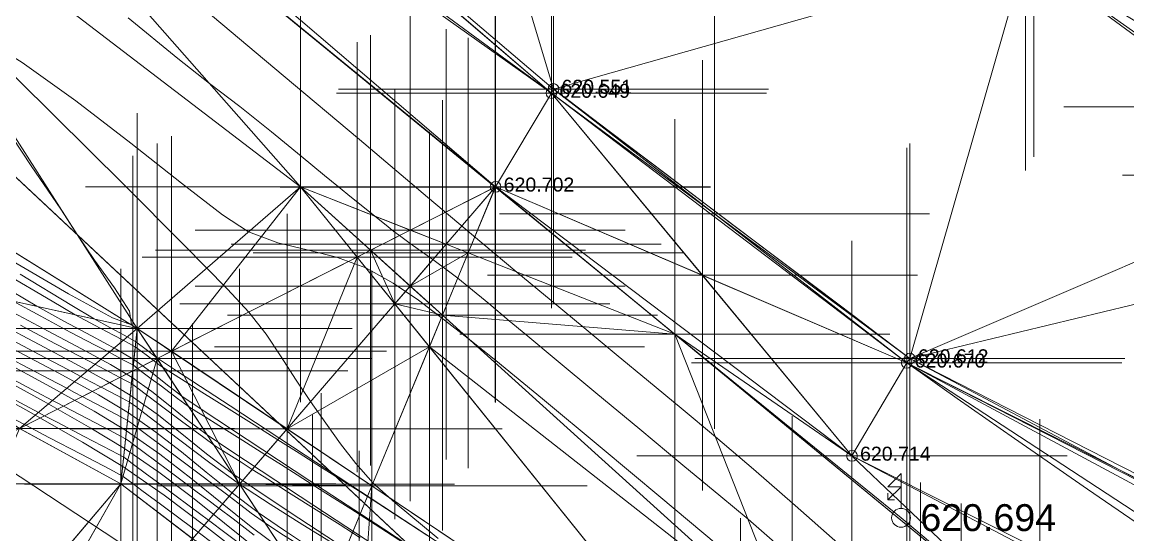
# Model space of a CAD drawing. Header units: metres. Extents: x 7511918 to 7512107, y 4692231 to 4692386.
# Drawn here: x 7511995.54 to 7512010.97, y 4692341.29 to 4692348.44 of the extents above; entities that cross this region are included whole.
import ezdxf

# ---------------------------------------------------------------- set-up
doc = ezdxf.new("R2010")
doc.units = ezdxf.units.M
for name, color, linetype, lineweight in [('Asfallt', 97, 'Continuous', 0), ('asfalt pikat', 97, 'Continuous', 0), ('E0', 5, 'Continuous', 0), ('E4', 36, 'Continuous', 0), ('germimi  modeli pikat', 1, 'Continuous', 0), ('germimi modeli izo hipse', 11, 'Continuous', 0), ('germimi modeli izo hipse krysore', 11, 'Continuous', 0), ('germimi modeli trek', 1, 'Continuous', 0), ('parcela', 7, 'Continuous', 0), ('Parcela Fqinje', 251, 'Continuous', 0), ('shtyll elektrike', 1, 'Continuous', 0), ('terreni  pikat modelit', 133, 'Continuous', 0), ('terreni izohipset kryesore', 212, 'Continuous', 0), ('terreni trek modelit', 132, 'Continuous', 0), ('Themel pllaka o3 ferizaj pikat', 30, 'Continuous', 0), ('trotuar', 155, 'Continuous', 0), ('trotuar pikat', 155, 'Continuous', 0), ('vellimi  izo kryesore', 97, 'Continuous', 0), ('vellimi  pikat', 97, 'Continuous', 0), ('vellimi  trek', 97, 'Continuous', 0), ('vellimi izo themelore', 97, 'Continuous', 0)]:
    doc.layers.add(name, color=color, linetype=linetype, lineweight=lineweight)
doc.styles.get("Standard").update_dxf_attribs({"font": 'arial.ttf'})

# ---------------------------------------------------------------- blocks, each defined once
blk = doc.blocks.new('*U11', base_point=(7512002.953, 4692347.506, 620.551))
at = {"layer": 'asfalt pikat', "linetype": 'ByBlock', "lineweight": -2}
blk.add_line((7512002.953, 4692347.506, 620.551), (7512002.953, 4692347.506, 620.551), dxfattribs=at)
blk.add_circle((7512002.953, 4692347.506, 620.551), 0.075, dxfattribs=at)
at = {"layer": 'asfalt pikat', "linetype": 'ByBlock', "insert": (7512003.0655, 4692347.536, 620.551), "char_height": 0.195, "attachment_point": 4}
blk.add_mtext('{\\C256;620.551}', dxfattribs=at)
blk = doc.blocks.new('*U12', base_point=(7512002.925, 4692347.45, 620.649))
at = {"layer": 'trotuar pikat', "linetype": 'ByBlock', "lineweight": -2}
blk.add_line((7512002.925, 4692347.45, 620.649), (7512002.925, 4692347.45, 620.649), dxfattribs=at)
blk.add_circle((7512002.925, 4692347.45, 620.649), 0.075, dxfattribs=at)
at = {"layer": 'trotuar pikat', "linetype": 'ByBlock', "insert": (7512003.0375, 4692347.48, 620.649), "char_height": 0.195, "attachment_point": 4}
blk.add_mtext('{\\C256;620.649}', dxfattribs=at)
blk = doc.blocks.new('*U13', base_point=(7512002.147, 4692346.142, 620.702))
at = {"layer": 'trotuar pikat', "linetype": 'ByBlock', "lineweight": -2}
blk.add_line((7512002.147, 4692346.142, 620.702), (7512002.147, 4692346.142, 620.702), dxfattribs=at)
blk.add_circle((7512002.147, 4692346.142, 620.702), 0.075, dxfattribs=at)
at = {"layer": 'trotuar pikat', "linetype": 'ByBlock', "insert": (7512002.2595, 4692346.172, 620.702), "char_height": 0.195, "attachment_point": 4}
blk.add_mtext('{\\C256;620.702}', dxfattribs=at)
blk = doc.blocks.new('Pole electricity_ Shtyllë Elekrike Druri - tension i lartë')
at = {"color": 1, "linetype": 'ByBlock', "lineweight": 0, "flags": 128}
for points in [[(0, 0.5), (0, 2.35), (-0.7, 1.65), (0, 1.65), (-0.7, 0.95)], [(-0.35, 0.95), (-0.7, 0.95), (-0.7, 1.3)]]:
    blk.add_lwpolyline(points, dxfattribs=at)
at = {"color": 1, "linetype": 'ByBlock', "lineweight": 0}
blk.add_circle((0, 0), 0.5, dxfattribs=at)
blk = doc.blocks.new('Shtylle_Elekrike_Druri')
at = {"color": 1, "lineweight": 0}
blk.add_blockref('Pole electricity_ Shtyllë Elekrike Druri - tension i lartë', (0, 0), dxfattribs=at)
blk = doc.blocks.new('*U14', base_point=(7512007.803, 4692341.526, 620.694))
at = {"layer": 'shtyll elektrike', "color": 0, "linetype": 'ByBlock', "lineweight": -2, "xscale": 0.2631578938478685, "yscale": 0.2631578938478685, "zscale": 0.2631578938478685}
blk.add_blockref('Shtylle_Elekrike_Druri', (7512007.803, 4692341.526, 620.694), dxfattribs=at)
at = {"layer": 'shtyll elektrike', "linetype": 'ByBlock', "insert": (7512008.073, 4692341.526, 620.694), "char_height": 0.375, "attachment_point": 4}
blk.add_mtext('620.694', dxfattribs=at)
blk = doc.blocks.new('*U15', base_point=(7512007.119, 4692342.389, 620.714))
at = {"layer": 'trotuar pikat', "linetype": 'ByBlock', "lineweight": -2}
blk.add_line((7512007.119, 4692342.389, 620.714), (7512007.119, 4692342.389, 620.714), dxfattribs=at)
blk.add_circle((7512007.119, 4692342.389, 620.714), 0.075, dxfattribs=at)
at = {"layer": 'trotuar pikat', "linetype": 'ByBlock', "insert": (7512007.2315, 4692342.419, 620.714), "char_height": 0.195, "attachment_point": 4}
blk.add_mtext('{\\C256;620.714}', dxfattribs=at)
blk = doc.blocks.new('*U16', base_point=(7512007.882, 4692343.688, 620.67))
at = {"layer": 'trotuar pikat', "linetype": 'ByBlock', "lineweight": -2}
blk.add_line((7512007.882, 4692343.688, 620.67), (7512007.882, 4692343.688, 620.67), dxfattribs=at)
blk.add_circle((7512007.882, 4692343.688, 620.67), 0.075, dxfattribs=at)
at = {"layer": 'trotuar pikat', "linetype": 'ByBlock', "insert": (7512007.9945, 4692343.718, 620.67), "char_height": 0.195, "attachment_point": 4}
blk.add_mtext('{\\C256;620.670}', dxfattribs=at)
blk = doc.blocks.new('*U17', base_point=(7512007.926, 4692343.747, 620.612))
at = {"layer": 'asfalt pikat', "linetype": 'ByBlock', "lineweight": -2}
blk.add_line((7512007.926, 4692343.747, 620.612), (7512007.926, 4692343.747, 620.612), dxfattribs=at)
blk.add_circle((7512007.926, 4692343.747, 620.612), 0.075, dxfattribs=at)
at = {"layer": 'asfalt pikat', "linetype": 'ByBlock', "insert": (7512008.0385, 4692343.777, 620.612), "char_height": 0.195, "attachment_point": 4}
blk.add_mtext('{\\C256;620.612}', dxfattribs=at)

msp = doc.modelspace()

# ---------------------------------------------------------------- linework, layer by layer
at = {"layer": 'Asfallt'}
msp.add_polyline3d([(7512032.133, 4692338.989, 620.799), (7512022.821, 4692342.556, 620.734), (7512016.031, 4692345.7, 620.719), (7512013.894, 4692346.303, 620.685), (7512011.493, 4692347.938, 620.717), (7512009.538, 4692349.372, 620.639), (7512000.086, 4692357.084, 620.646), (7511983.357, 4692371.604, 620.635), (7511979.545, 4692367.785, 620.538), (7511993.109, 4692355.881, 620.486), (7512002.953, 4692347.506, 620.551), (7512007.926, 4692343.747, 620.612), (7512015.974, 4692339.477, 620.697), (7512019.795, 4692337.693, 620.722), (7512029.736, 4692333.842, 620.707), (7512032.133, 4692338.989, 620.799)], dxfattribs=at)
at = {"layer": 'E0'}
msp.add_polyline3d([(7511985.889, 4692348.979, 609.87), (7511990.108, 4692345.718, 609.956), (7511996.919, 4692341.999, 610.017), (7512000.244, 4692339.46, 610.039), (7512009.681, 4692333.572, 610.386), (7511999.649, 4692317.729, 610.097), (7511986.95, 4692324.418, 610.082), (7511983.234, 4692325.844, 609.9), (7511973.892, 4692318.708, 610.159), (7511969.891, 4692322.577, 609.961), (7511963.499, 4692331.704, 610.011), (7511962.987, 4692333.173, 610.029), (7511963.567, 4692334.532, 610.238), (7511974.871, 4692343.519, 610.106), (7511981.143, 4692348.96, 609.888), (7511983.391, 4692350.91, 609.88)], close=True, dxfattribs=at)
at = {"layer": 'E4'}
for points in [[(7511985.465, 4692356.412, 620.13), (7511989.434, 4692356.897, 620.629), (7511992.4, 4692354.113, 620.492), (7512004.649, 4692344.085, 620.645), (7512007.803, 4692341.526, 620.694), (7512009.739, 4692339.9, 620.701), (7512014.604, 4692336.571, 620.293), (7512012.964, 4692336.495, 618.664)], [(7512012.032, 4692334.332, 618.387), (7512012.964, 4692336.495, 618.664), (7512006.286, 4692339.943, 618.776), (7511999.424, 4692346.141, 619.116), (7511992.507, 4692351.43, 619.171), (7511985.465, 4692356.412, 620.13), (7511983.029, 4692352.493, 619.77)], [(7511962.213, 4692332.175, 616.313), (7511962.469, 4692334.342, 617.404), (7511973.702, 4692343.821, 618.238), (7511979.794, 4692349.39, 619.18), (7511983.029, 4692352.493, 619.77), (7511985.077, 4692352.216, 619.726), (7511988.649, 4692349.45, 619.144), (7511997.147, 4692344.168, 618.752), (7512005.565, 4692338.523, 618.335), (7512012.032, 4692334.332, 618.387), (7512009.997, 4692330.538, 619.22)]]:
    msp.add_polyline3d(points, dxfattribs=at)
at = {"layer": 'germimi  modeli pikat', "color": 1, "linetype": 'Continuous', "lineweight": 0}
for p, q in [((7512002.953, 4692346.656, 620.551), (7512002.953, 4692348.356, 620.551)), ((7512002.925, 4692346.6, 620.649), (7512002.925, 4692348.3, 620.649)), ((7512002.075, 4692347.45, 620.649), (7512003.775, 4692347.45, 620.649)), ((7512002.103, 4692347.506, 620.551), (7512003.803, 4692347.506, 620.551)), ((7511999.424, 4692345.291, 619.116), (7511999.424, 4692346.991, 619.116)), ((7512002.147, 4692345.292, 620.702), (7512002.147, 4692346.992, 620.702)), ((7511998.574, 4692346.141, 619.116), (7512000.274, 4692346.141, 619.116)), ((7512001.297, 4692346.142, 620.702), (7512002.997, 4692346.142, 620.702)), ((7511997.147, 4692343.318, 618.752), (7511997.147, 4692345.018, 618.752)), ((7512004.649, 4692343.235, 620.645), (7512004.649, 4692344.935, 620.645)), ((7512007.882, 4692342.838, 620.67), (7512007.882, 4692344.538, 620.67)), ((7512007.926, 4692342.897, 620.612), (7512007.926, 4692344.597, 620.612)), ((7511996.297, 4692344.168, 618.752), (7511997.997, 4692344.168, 618.752)), ((7512003.799, 4692344.085, 620.645), (7512005.499, 4692344.085, 620.645)), ((7512007.076, 4692343.747, 620.612), (7512008.776, 4692343.747, 620.612)), ((7512007.032, 4692343.688, 620.67), (7512008.732, 4692343.688, 620.67)), ((7512007.119, 4692341.539, 620.714), (7512007.119, 4692343.239, 620.714)), ((7511996.919, 4692341.149, 610.017), (7511996.919, 4692342.849, 610.017)), ((7512006.269, 4692342.389, 620.714), (7512007.969, 4692342.389, 620.714)), ((7511996.069, 4692341.999, 610.017), (7511997.769, 4692341.999, 610.017))]:
    msp.add_line(p, q, dxfattribs=at)
at = {"layer": 'germimi modeli izo hipse', "color": 11, "linetype": 'Continuous', "lineweight": 0}
for points, elevation in [([(7512011.387, 4692338.414), (7512010.849, 4692338.728), (7512010.363, 4692338.979), (7512009.887, 4692339.198), (7512009.416, 4692339.409), (7512008.949, 4692339.639), (7512008.482, 4692339.916), (7512008.037, 4692340.24), (7512007.505, 4692340.672), (7512006.923, 4692341.171), (7512006.324, 4692341.696), (7512005.743, 4692342.204), (7512005.214, 4692342.656), (7512004.736, 4692343.053), (7512004.278, 4692343.433), (7512003.829, 4692343.804), (7512003.381, 4692344.175), (7512002.923, 4692344.555), (7512002.445, 4692344.952), (7512001.956, 4692345.362), (7512001.197, 4692346), (7512000.246, 4692346.801), (7511999.182, 4692347.696), (7511998.083, 4692348.62)], 620), ([(7511999.914, 4692341.185), (7511999.281, 4692341.602), (7511998.787, 4692341.931), (7511998.481, 4692342.141), (7511998.112, 4692342.419), (7511997.77, 4692342.697), (7511997.425, 4692342.97), (7511997.049, 4692343.236), (7511996.719, 4692343.434), (7511996.285, 4692343.673), (7511995.778, 4692343.943), (7511995.231, 4692344.232)], 615)]:
    msp.add_lwpolyline(points, dxfattribs=dict(at, elevation=elevation))
at = {"layer": 'germimi modeli izo hipse krysore', "color": 11, "linetype": 'Continuous', "lineweight": 0}
for points, elevation in [([(7512005.225, 4692341.163), (7512004.453, 4692341.809), (7512003.606, 4692342.515), (7512002.8, 4692343.184), (7512002.148, 4692343.72), (7512001.765, 4692344.026), (7512001.411, 4692344.3), (7512001.07, 4692344.559), (7512000.719, 4692344.798), (7512000.336, 4692345.01), (7511999.928, 4692345.162), (7511999.517, 4692345.261), (7511999.107, 4692345.36), (7511998.698, 4692345.512), (7511998.336, 4692345.752), (7511997.763, 4692346.193), (7511997.056, 4692346.75), (7511996.29, 4692347.339), (7511995.541, 4692347.878), (7511994.886, 4692348.281)], 619), ([(7512002.019, 4692340.742), (7512000.721, 4692341.591), (7511999.488, 4692342.4), (7511998.442, 4692343.086), (7511997.709, 4692343.567), (7511997.414, 4692343.762), (7511997.272, 4692343.873), (7511997.127, 4692343.981), (7511996.974, 4692344.069), (7511996.763, 4692344.181), (7511996.545, 4692344.301), (7511996.233, 4692344.488), (7511995.512, 4692344.924)], 618), ([(7512001.67, 4692340.658), (7512000.584, 4692341.37), (7511999.555, 4692342.044), (7511998.681, 4692342.618), (7511998.054, 4692343.031), (7511997.77, 4692343.221), (7511997.544, 4692343.395), (7511997.331, 4692343.566), (7511997.101, 4692343.733), (7511996.851, 4692343.879), (7511996.508, 4692344.063), (7511996.122, 4692344.268), (7511995.745, 4692344.477), (7511995.4, 4692344.682)], 617), ([(7512000.881, 4692340.864), (7511999.921, 4692341.492), (7511999.081, 4692342.045), (7511998.451, 4692342.461), (7511998.125, 4692342.681), (7511997.855, 4692342.885), (7511997.604, 4692343.089), (7511997.351, 4692343.289), (7511997.075, 4692343.485), (7511996.775, 4692343.663), (7511996.371, 4692343.882), (7511995.904, 4692344.129), (7511995.416, 4692344.39)], 616), ([(7511999.662, 4692341.041), (7511999.189, 4692341.357), (7511998.836, 4692341.6), (7511998.459, 4692341.882), (7511998.107, 4692342.164), (7511997.763, 4692342.444), (7511997.408, 4692342.719), (7511997.023, 4692342.988), (7511996.605, 4692343.239), (7511996.055, 4692343.542), (7511995.413, 4692343.883)], 614), ([(7511999.192, 4692341.06), (7511998.735, 4692341.401), (7511998.309, 4692341.742), (7511997.893, 4692342.081), (7511997.463, 4692342.414), (7511996.997, 4692342.74), (7511996.547, 4692343.011), (7511995.939, 4692343.351), (7511995.231, 4692343.734)], 613), ([(7511998.792, 4692341.105), (7511998.366, 4692341.45), (7511997.916, 4692341.808), (7511997.449, 4692342.161), (7511996.971, 4692342.491), (7511996.499, 4692342.778), (7511995.847, 4692343.147), (7511995.08, 4692343.567)], 612), ([(7511998.714, 4692340.929), (7511998.129, 4692341.388), (7511997.525, 4692341.842), (7511996.945, 4692342.243), (7511996.384, 4692342.583), (7511995.591, 4692343.032), (7511994.655, 4692343.546)], 611)]:
    msp.add_lwpolyline(points, dxfattribs=dict(at, elevation=elevation))
at = {"layer": 'germimi modeli trek', "color": 1, "linetype": 'Continuous', "lineweight": 0}
for points in [[(7511989.307, 4692357.115, 620.517), (7512002.925, 4692347.45, 620.649), (7511989.669, 4692358.793, 620.577)], [(7512002.925, 4692347.45, 620.649), (7511993.109, 4692355.881, 620.486), (7511989.669, 4692358.793, 620.577)], [(7512023.724, 4692343.88, 620.958), (7512001.076, 4692358.261, 620.755), (7512012.83, 4692349.111, 620.874)], [(7511989.307, 4692357.115, 620.517), (7511992.4, 4692354.113, 620.492), (7512002.147, 4692346.142, 620.702)], [(7511989.307, 4692357.115, 620.517), (7512002.147, 4692346.142, 620.702), (7512002.925, 4692347.45, 620.649)], [(7512002.953, 4692347.506, 620.551), (7512000.086, 4692357.084, 620.646), (7511993.109, 4692355.881, 620.486)], [(7512000.086, 4692357.084, 620.646), (7512002.953, 4692347.506, 620.551), (7512009.538, 4692349.372, 620.639)], [(7512002.925, 4692347.45, 620.649), (7512002.953, 4692347.506, 620.551), (7511993.109, 4692355.881, 620.486)], [(7511992.4, 4692354.113, 620.492), (7511992.507, 4692351.43, 619.171), (7511999.424, 4692346.141, 619.116)], [(7512004.649, 4692344.085, 620.645), (7511992.4, 4692354.113, 620.492), (7511999.424, 4692346.141, 619.116)], [(7512002.147, 4692346.142, 620.702), (7511992.4, 4692354.113, 620.492), (7512004.649, 4692344.085, 620.645)], [(7511997.147, 4692344.168, 618.752), (7511992.507, 4692351.43, 619.171), (7511988.649, 4692349.45, 619.144)], [(7511992.507, 4692351.43, 619.171), (7511997.147, 4692344.168, 618.752), (7511999.424, 4692346.141, 619.116)], [(7511988.649, 4692349.45, 619.144), (7511990.108, 4692345.718, 609.956), (7511997.147, 4692344.168, 618.752)], [(7512009.657, 4692349.561, 620.774), (7512009.538, 4692349.372, 620.639), (7512013.075, 4692347.258, 620.804)], [(7512013.075, 4692347.258, 620.804), (7512012.83, 4692349.111, 620.874), (7512009.657, 4692349.561, 620.774)], [(7512007.926, 4692343.747, 620.612), (7512009.538, 4692349.372, 620.639), (7512002.953, 4692347.506, 620.551)], [(7512009.538, 4692349.372, 620.639), (7512007.926, 4692343.747, 620.612), (7512013.894, 4692346.303, 620.685)], [(7512013.894, 4692346.303, 620.685), (7512013.075, 4692347.258, 620.804), (7512009.538, 4692349.372, 620.639)], [(7512002.925, 4692347.45, 620.649), (7512002.147, 4692346.142, 620.702), (7512007.119, 4692342.389, 620.714)], [(7512007.882, 4692343.688, 620.67), (7512002.953, 4692347.506, 620.551), (7512002.925, 4692347.45, 620.649)], [(7512002.925, 4692347.45, 620.649), (7512007.119, 4692342.389, 620.714), (7512007.882, 4692343.688, 620.67)], [(7512007.882, 4692343.688, 620.67), (7512007.926, 4692343.747, 620.612), (7512002.953, 4692347.506, 620.551)], [(7512016.031, 4692345.7, 620.719), (7512013.894, 4692346.303, 620.685), (7512007.926, 4692343.747, 620.612)], [(7511999.424, 4692346.141, 619.116), (7511997.147, 4692344.168, 618.752), (7512005.565, 4692338.523, 618.335)], [(7511999.424, 4692346.141, 619.116), (7512005.565, 4692338.523, 618.335), (7512006.286, 4692339.943, 618.776)], [(7512006.286, 4692339.943, 618.776), (7512004.649, 4692344.085, 620.645), (7511999.424, 4692346.141, 619.116)], [(7512002.147, 4692346.142, 620.702), (7512004.649, 4692344.085, 620.645), (7512007.119, 4692342.389, 620.714)], [(7511983.234, 4692325.844, 609.9), (7511996.919, 4692341.999, 610.017), (7511990.108, 4692345.718, 609.956)], [(7511997.147, 4692344.168, 618.752), (7511990.108, 4692345.718, 609.956), (7511996.919, 4692341.999, 610.017)], [(7512016.031, 4692345.7, 620.719), (7512007.926, 4692343.747, 620.612), (7512019.795, 4692337.693, 620.722)], [(7511997.147, 4692344.168, 618.752), (7511996.919, 4692341.999, 610.017), (7512000.244, 4692339.46, 610.039)], [(7511997.147, 4692344.168, 618.752), (7512000.244, 4692339.46, 610.039), (7512005.565, 4692338.523, 618.335)], [(7512009.739, 4692339.9, 620.701), (7512004.649, 4692344.085, 620.645), (7512006.286, 4692339.943, 618.776)], [(7512007.119, 4692342.389, 620.714), (7512004.649, 4692344.085, 620.645), (7512009.739, 4692339.9, 620.701)], [(7512019.795, 4692337.693, 620.722), (7512007.926, 4692343.747, 620.612), (7512007.882, 4692343.688, 620.67)], [(7512007.882, 4692343.688, 620.67), (7512007.119, 4692342.389, 620.714), (7512018.913, 4692336.479, 620.53)], [(7512019.795, 4692337.693, 620.722), (7512007.882, 4692343.688, 620.67), (7512019.798, 4692337.62, 620.748)], [(7512007.882, 4692343.688, 620.67), (7512018.913, 4692336.479, 620.53), (7512019.798, 4692337.62, 620.748)], [(7512007.119, 4692342.389, 620.714), (7512009.739, 4692339.9, 620.701), (7512018.913, 4692336.479, 620.53)], [(7511983.234, 4692325.844, 609.9), (7511986.95, 4692324.418, 610.082), (7511996.919, 4692341.999, 610.017)], [(7511986.95, 4692324.418, 610.082), (7512000.244, 4692339.46, 610.039), (7511996.919, 4692341.999, 610.017)]]:
    msp.add_3dface(points, dxfattribs=at)
at = {"layer": 'parcela', "elevation": 609.752}
msp.add_lwpolyline([(7512014.001, 4692331.061), (7512007.601, 4692322.736), (7511996.728, 4692308.593), (7511996.478, 4692308.808), (7511984.225, 4692318.67), (7511979.511, 4692314.209), (7511960.838, 4692336.459), (7511966.627, 4692340.808), (7511982.769, 4692353.148), (7511985.853, 4692355.253), (7512004.361, 4692337.945), (7512007.31, 4692335.187), (7512013.22, 4692331.467), (7512014.001, 4692331.061)], dxfattribs=at)
at = {"layer": 'Parcela Fqinje', "elevation": 609.752, "flags": 128}
msp.add_lwpolyline([(7512100.154, 4692320.526), (7512099.37, 4692321.114), (7512090.4, 4692328.334), (7512084.23, 4692331.224), (7512078.21, 4692330.164), (7512066.38, 4692329.075), (7512056.28, 4692327.065), (7512044.93, 4692326.926), (7512038.19, 4692326.936), (7512031.28, 4692327.606), (7512025.23, 4692326.976), (7512017.28, 4692329.357), (7512013.22, 4692331.467), (7512007.31, 4692335.187), (7511984.021, 4692356.967), (7511973.491, 4692368.387), (7511969.121, 4692372.097), (7511960.895, 4692377.202)], dxfattribs=at)
at = {"layer": 'terreni  pikat modelit', "color": 133, "linetype": 'Continuous', "lineweight": 0}
for p, q in [((7512002.953, 4692346.656, 620.551), (7512002.953, 4692348.356, 620.551)), ((7512002.925, 4692346.6, 620.649), (7512002.925, 4692348.3, 620.649)), ((7512002.075, 4692347.45, 620.649), (7512003.775, 4692347.45, 620.649)), ((7512002.103, 4692347.506, 620.551), (7512003.803, 4692347.506, 620.551)), ((7512002.147, 4692345.292, 620.702), (7512002.147, 4692346.992, 620.702)), ((7512001.297, 4692346.142, 620.702), (7512002.997, 4692346.142, 620.702)), ((7512007.882, 4692342.838, 620.67), (7512007.882, 4692344.538, 620.67)), ((7512007.926, 4692342.897, 620.612), (7512007.926, 4692344.597, 620.612)), ((7512007.076, 4692343.747, 620.612), (7512008.776, 4692343.747, 620.612)), ((7512007.032, 4692343.688, 620.67), (7512008.732, 4692343.688, 620.67)), ((7512007.119, 4692341.539, 620.714), (7512007.119, 4692343.239, 620.714)), ((7512006.269, 4692342.389, 620.714), (7512007.969, 4692342.389, 620.714))]:
    msp.add_line(p, q, dxfattribs=at)
at = {"layer": 'terreni izohipset kryesore', "color": 212, "linetype": 'Continuous', "lineweight": 0, "elevation": 620}
msp.add_lwpolyline([(7511994.963, 4692348.146), (7511995.987, 4692347.139), (7511996.959, 4692346.173), (7511997.795, 4692345.335), (7511998.405, 4692344.714), (7511998.705, 4692344.396), (7511998.944, 4692344.086), (7511999.153, 4692343.773), (7511999.354, 4692343.459), (7511999.566, 4692343.147), (7511999.779, 4692342.847), (7511999.982, 4692342.56), (7512000.195, 4692342.282), (7512000.437, 4692342.008), (7512000.746, 4692341.735), (7512001.344, 4692341.239)], dxfattribs=at)
at = {"layer": 'terreni trek modelit', "color": 132, "linetype": 'Continuous', "lineweight": 0}
for points in [[(7512032.862, 4692340.402, 620.979), (7511984.329, 4692372.808, 620.789), (7512001.076, 4692358.261, 620.755)], [(7511989.307, 4692357.115, 620.517), (7512002.925, 4692347.45, 620.649), (7511989.669, 4692358.793, 620.577)], [(7512002.925, 4692347.45, 620.649), (7511993.109, 4692355.881, 620.486), (7511989.669, 4692358.793, 620.577)], [(7512032.862, 4692340.402, 620.979), (7512001.076, 4692358.261, 620.755), (7512023.724, 4692343.88, 620.958)], [(7512023.724, 4692343.88, 620.958), (7512001.076, 4692358.261, 620.755), (7512012.83, 4692349.111, 620.874)], [(7511989.307, 4692357.115, 620.517), (7511992.4, 4692354.113, 620.492), (7512002.147, 4692346.142, 620.702)], [(7511989.307, 4692357.115, 620.517), (7512002.147, 4692346.142, 620.702), (7512002.925, 4692347.45, 620.649)], [(7512002.953, 4692347.506, 620.551), (7512000.086, 4692357.084, 620.646), (7511993.109, 4692355.881, 620.486)], [(7512000.086, 4692357.084, 620.646), (7512002.953, 4692347.506, 620.551), (7512009.538, 4692349.372, 620.639)], [(7512002.925, 4692347.45, 620.649), (7512002.953, 4692347.506, 620.551), (7511993.109, 4692355.881, 620.486)], [(7511991.155, 4692340.566, 618.46), (7512002.147, 4692346.142, 620.702), (7511992.4, 4692354.113, 620.492)], [(7512009.657, 4692349.561, 620.774), (7512009.538, 4692349.372, 620.639), (7512013.075, 4692347.258, 620.804)], [(7512013.075, 4692347.258, 620.804), (7512012.83, 4692349.111, 620.874), (7512009.657, 4692349.561, 620.774)], [(7512007.926, 4692343.747, 620.612), (7512009.538, 4692349.372, 620.639), (7512002.953, 4692347.506, 620.551)], [(7512009.538, 4692349.372, 620.639), (7512007.926, 4692343.747, 620.612), (7512013.894, 4692346.303, 620.685)], [(7512013.894, 4692346.303, 620.685), (7512013.075, 4692347.258, 620.804), (7512009.538, 4692349.372, 620.639)], [(7512007.882, 4692343.688, 620.67), (7512002.925, 4692347.45, 620.649), (7512002.147, 4692346.142, 620.702)], [(7512002.925, 4692347.45, 620.649), (7512007.926, 4692343.747, 620.612), (7512002.953, 4692347.506, 620.551)], [(7512007.882, 4692343.688, 620.67), (7512007.926, 4692343.747, 620.612), (7512002.925, 4692347.45, 620.649)], [(7512016.031, 4692345.7, 620.719), (7512013.894, 4692346.303, 620.685), (7512007.926, 4692343.747, 620.612)], [(7511994.295, 4692337.03, 618.566), (7512002.147, 4692346.142, 620.702), (7511991.155, 4692340.566, 618.46)], [(7511996.72, 4692333.022, 618.474), (7512002.147, 4692346.142, 620.702), (7511994.295, 4692337.03, 618.566)], [(7511996.72, 4692333.022, 618.474), (7512009.739, 4692339.9, 620.701), (7512002.147, 4692346.142, 620.702)], [(7512007.882, 4692343.688, 620.67), (7512002.147, 4692346.142, 620.702), (7512007.119, 4692342.389, 620.714)], [(7512007.119, 4692342.389, 620.714), (7512002.147, 4692346.142, 620.702), (7512009.739, 4692339.9, 620.701)], [(7512016.031, 4692345.7, 620.719), (7512007.926, 4692343.747, 620.612), (7512019.795, 4692337.693, 620.722)], [(7512019.795, 4692337.693, 620.722), (7512007.926, 4692343.747, 620.612), (7512007.882, 4692343.688, 620.67)], [(7512007.882, 4692343.688, 620.67), (7512007.119, 4692342.389, 620.714), (7512018.913, 4692336.479, 620.53)], [(7512019.795, 4692337.693, 620.722), (7512007.882, 4692343.688, 620.67), (7512019.798, 4692337.62, 620.748)], [(7512007.882, 4692343.688, 620.67), (7512018.913, 4692336.479, 620.53), (7512019.798, 4692337.62, 620.748)], [(7512007.119, 4692342.389, 620.714), (7512009.739, 4692339.9, 620.701), (7512018.913, 4692336.479, 620.53)]]:
    msp.add_3dface(points, dxfattribs=at)
at = {"layer": 'Themel pllaka o3 ferizaj pikat', "elevation": 609.752, "flags": 128}
msp.add_lwpolyline([(7512009.128, 4692333.136), (7511999.067, 4692317.853), (7511996.7, 4692314.26), (7511986.973, 4692320.665, 0.158744), (7511982.972, 4692321.761, 0.158634), (7511979.093, 4692320.292), (7511976.341, 4692318.082), (7511974.776, 4692320.031), (7511963.942, 4692333.519), (7511984.035, 4692349.657)], format="xyb", close=True, dxfattribs=at)
at = {"layer": 'trotuar'}
msp.add_polyline3d([(7512029.694, 4692333.746, 620.824), (7512029.266, 4692332.511, 620.859), (7512018.913, 4692336.479, 620.53), (7512015.043, 4692338.223, 620.586), (7512007.119, 4692342.389, 620.714), (7512002.147, 4692346.142, 620.702), (7511989.307, 4692357.115, 620.517), (7511984.282, 4692361.934, 620.43), (7511982.587, 4692363.023, 620.663), (7511978.442, 4692366.69, 620.705), (7511979.442, 4692367.719, 620.678), (7511983.424, 4692364.13, 620.637), (7511984.966, 4692362.746, 620.509), (7511989.669, 4692358.793, 620.577), (7512002.925, 4692347.45, 620.649), (7512007.882, 4692343.688, 620.67), (7512015.952, 4692339.36, 620.735), (7512019.798, 4692337.62, 620.748), (7512029.694, 4692333.746, 620.824)], dxfattribs=at)
at = {"layer": 'vellimi  izo kryesore', "color": 97, "linetype": 'Continuous', "lineweight": 0}
for points, elevation in [([(7512006.082, 4692341.15), (7512005.669, 4692341.505), (7512005.288, 4692341.823), (7512004.761, 4692342.261), (7512004.158, 4692342.763), (7512003.545, 4692343.271), (7512002.992, 4692343.73), (7512002.567, 4692344.084), (7512002.337, 4692344.274), (7512002.051, 4692344.513), (7512001.774, 4692344.744), (7512001.621, 4692344.87), (7512001.508, 4692344.954), (7512001.416, 4692345.021), (7512001.344, 4692345.074), (7512001.272, 4692345.127), (7512001.115, 4692345.239), (7512000.956, 4692345.353), (7512000.88, 4692345.407), (7512000.805, 4692345.461), (7512000.729, 4692345.52), (7512000.598, 4692345.624), (7512000.461, 4692345.733), (7512000.316, 4692345.849), (7512000.138, 4692345.992), (7511999.953, 4692346.141), (7511999.76, 4692346.3), (7511999.432, 4692346.571), (7511999.021, 4692346.908), (7511998.578, 4692347.261), (7511998.154, 4692347.582), (7511997.712, 4692347.933), (7511997.019, 4692348.498)], -1), ([(7511995.142, 4692347.225), (7511995.669, 4692346.437), (7511996.081, 4692345.83), (7511996.3, 4692345.493), (7511996.55, 4692345.119), (7511996.831, 4692344.733), (7511997.039, 4692344.408), (7511997.067, 4692344.218), (7511996.802, 4692344.314), (7511996.187, 4692344.65), (7511995.338, 4692345.148)], -1), ([(7512001.188, 4692341.285), (7512000.624, 4692341.65), (7512000.409, 4692341.79), (7512000.36, 4692341.822), (7512000.265, 4692341.882), (7512000.116, 4692341.976), (7511999.977, 4692342.064), (7511999.717, 4692342.228), (7511999.405, 4692342.426), (7511999.107, 4692342.614), (7511998.777, 4692342.822), (7511998.392, 4692343.064), (7511998.05, 4692343.279), (7511997.853, 4692343.403), (7511997.639, 4692343.537), (7511997.507, 4692343.62), (7511997.458, 4692343.657), (7511997.409, 4692343.693), (7511997.272, 4692343.798), (7511997.12, 4692343.912), (7511997.036, 4692343.958), (7511996.951, 4692344.002), (7511996.814, 4692344.073), (7511996.552, 4692344.212), (7511996.281, 4692344.359), (7511995.96, 4692344.546), (7511995.293, 4692344.939)], -2), ([(7512001.218, 4692340.945), (7512000.623, 4692341.331), (7512000.387, 4692341.484), (7512000.322, 4692341.527), (7512000.256, 4692341.569), (7512000.128, 4692341.65), (7511999.869, 4692341.814), (7511999.601, 4692341.983), (7511999.377, 4692342.125), (7511999.158, 4692342.264), (7511998.929, 4692342.408), (7511998.622, 4692342.602), (7511998.287, 4692342.812), (7511998.094, 4692342.934), (7511997.978, 4692343.005), (7511997.864, 4692343.078), (7511997.711, 4692343.191), (7511997.485, 4692343.36), (7511997.343, 4692343.466), (7511997.232, 4692343.55), (7511997.153, 4692343.609), (7511997.093, 4692343.654), (7511996.967, 4692343.721), (7511996.754, 4692343.834), (7511996.559, 4692343.936), (7511996.213, 4692344.117), (7511995.801, 4692344.336), (7511995.408, 4692344.551)], -3), ([(7512000.259, 4692341.248), (7512000.151, 4692341.317), (7511999.977, 4692341.428), (7511999.642, 4692341.639), (7511999.296, 4692341.858), (7511999.087, 4692341.99), (7511998.92, 4692342.096), (7511998.752, 4692342.202), (7511998.595, 4692342.301), (7511998.424, 4692342.408), (7511998.335, 4692342.464), (7511998.277, 4692342.5), (7511998.22, 4692342.537), (7511998.074, 4692342.645), (7511997.765, 4692342.876), (7511997.448, 4692343.112), (7511997.278, 4692343.239), (7511997.161, 4692343.328), (7511997.066, 4692343.397), (7511996.985, 4692343.441), (7511996.904, 4692343.482), (7511996.765, 4692343.556), (7511996.557, 4692343.667), (7511996.368, 4692343.766), (7511995.996, 4692343.959), (7511995.518, 4692344.211)], -4), ([(7511999.457, 4692341.116), (7511999.151, 4692341.309), (7511998.935, 4692341.45), (7511998.737, 4692341.593), (7511998.55, 4692341.736), (7511998.43, 4692341.828), (7511998.316, 4692341.913), (7511998.203, 4692341.997), (7511998.012, 4692342.14), (7511997.658, 4692342.404), (7511997.312, 4692342.662), (7511997.146, 4692342.785), (7511997.08, 4692342.836), (7511997.012, 4692342.885), (7511996.85, 4692342.972), (7511996.563, 4692343.121), (7511996.38, 4692343.216), (7511996.271, 4692343.274), (7511996.163, 4692343.332), (7511995.922, 4692343.459), (7511995.355, 4692343.759)], -6), ([(7511998.779, 4692341.286), (7511998.484, 4692341.51), (7511998.285, 4692341.66), (7511998.132, 4692341.775), (7511997.985, 4692341.884), (7511997.832, 4692341.998), (7511997.569, 4692342.194), (7511997.245, 4692342.436), (7511997.081, 4692342.558), (7511997.033, 4692342.594), (7511996.985, 4692342.629), (7511996.761, 4692342.747), (7511996.352, 4692342.961), (7511996.117, 4692343.083), (7511996.041, 4692343.124), (7511995.965, 4692343.164), (7511995.738, 4692343.285), (7511995.17, 4692343.587)], -7), ([(7511998.774, 4692341.018), (7511998.389, 4692341.306), (7511998.14, 4692341.492), (7511997.892, 4692341.677), (7511997.654, 4692341.855), (7511997.462, 4692341.998), (7511997.276, 4692342.136), (7511997.097, 4692342.27), (7511997.015, 4692342.331), (7511996.958, 4692342.374), (7511996.785, 4692342.464), (7511996.409, 4692342.661), (7511996.031, 4692342.859), (7511995.855, 4692342.95), (7511995.768, 4692342.997), (7511995.58, 4692343.097), (7511995.108, 4692343.348)], -8), ([(7511998.207, 4692341.166), (7511997.995, 4692341.324), (7511997.764, 4692341.497), (7511997.47, 4692341.716), (7511997.212, 4692341.908), (7511997.091, 4692341.999), (7511997.021, 4692342.052), (7511996.949, 4692342.104), (7511996.764, 4692342.203), (7511996.363, 4692342.413), (7511995.916, 4692342.648), (7511995.593, 4692342.817), (7511995.334, 4692342.955)], -9)]:
    msp.add_lwpolyline(points, dxfattribs=dict(at, elevation=elevation))
at = {"layer": 'vellimi  pikat', "color": 97, "linetype": 'Continuous', "lineweight": 0}
for p, q in [((7512009.657, 4692346.561), (7512009.657, 4692352.561)), ((7512009.538, 4692346.372), (7512009.538, 4692352.372)), ((7512002.953, 4692344.506), (7512002.953, 4692350.506)), ((7512002.925, 4692344.45), (7512002.925, 4692350.45)), ((7511999.424, 4692343.141, -1.221), (7511999.424, 4692349.141, -1.221)), ((7512002.14, 4692343.139, -0.087), (7512002.14, 4692349.139, -0.087)), ((7512002.143, 4692343.137, -0.087), (7512002.143, 4692349.137, -0.087)), ((7512002.144, 4692343.136, -0.087), (7512002.144, 4692349.136, -0.087)), ((7512002.147, 4692343.142), (7512002.147, 4692349.142)), ((7512005.2, 4692342.765, -0.027), (7512005.2, 4692348.765, -0.027)), ((7512000.956, 4692342.538, -0.895), (7512000.956, 4692348.538, -0.895)), ((7512001.457, 4692342.341, -0.803), (7512001.457, 4692348.341, -0.803)), ((7512000.403, 4692342.257, -1.279), (7512000.403, 4692348.257, -1.279)), ((7512001.765, 4692342.22, -0.744), (7512001.765, 4692348.22, -0.744)), ((7512000.214, 4692342.161, -1.292), (7512000.214, 4692348.161, -1.292)), ((7512005.032, 4692341.908, -0.004), (7512005.032, 4692347.908, -0.004)), ((7512000.955, 4692341.758, -1.338), (7512000.955, 4692347.758, -1.338)), ((7511999.925, 4692347.45), (7512005.925, 4692347.45)), ((7511999.953, 4692347.506), (7512005.953, 4692347.506)), ((7512000.74, 4692341.509, -1.37), (7512000.74, 4692347.509, -1.37)), ((7512001.406, 4692341.351, -1.38), (7512001.406, 4692347.351, -1.38)), ((7512010.075, 4692347.258), (7512016.075, 4692347.258)), ((7511997.147, 4692341.168, -1.008), (7511997.147, 4692347.168, -1.008)), ((7512004.649, 4692341.085, -0.057), (7512004.649, 4692347.085, -0.057)), ((7511997.624, 4692340.848, -1.051), (7511997.624, 4692346.848, -1.051)), ((7512001.223, 4692340.909, -1.436), (7512001.223, 4692346.909, -1.436)), ((7511997.424, 4692340.746, -1.767), (7511997.424, 4692346.746, -1.767)), ((7512007.882, 4692340.688), (7512007.882, 4692346.688)), ((7512007.926, 4692340.747), (7512007.926, 4692346.747)), ((7511997.085, 4692340.574, -3.31), (7511997.085, 4692346.574, -3.31)), ((7512010.894, 4692346.303), (7512016.894, 4692346.303)), ((7511996.424, 4692346.141, -1.221), (7512002.424, 4692346.141, -1.221)), ((7511999.14, 4692346.139, -0.087), (7512005.14, 4692346.139, -0.087)), ((7511999.143, 4692346.137, -0.087), (7512005.143, 4692346.137, -0.087)), ((7511999.144, 4692346.136, -0.087), (7512005.144, 4692346.136, -0.087)), ((7511999.147, 4692346.142), (7512005.147, 4692346.142)), ((7511999.238, 4692339.766, -1.262), (7511999.238, 4692345.766, -1.262)), ((7512002.2, 4692345.765, -0.027), (7512008.2, 4692345.765, -0.027)), ((7511997.956, 4692345.538, -0.895), (7512003.956, 4692345.538, -0.895)), ((7511997.403, 4692345.257, -1.279), (7512003.403, 4692345.257, -1.279)), ((7511998.457, 4692345.341, -0.803), (7512004.457, 4692345.341, -0.803)), ((7512007.119, 4692339.389), (7512007.119, 4692345.389)), ((7511997.214, 4692345.161, -1.292), (7512003.214, 4692345.161, -1.292)), ((7511998.765, 4692345.22, -0.744), (7512004.765, 4692345.22, -0.744)), ((7511996.919, 4692338.999, -9.463), (7511996.919, 4692344.999, -9.463)), ((7511998.575, 4692338.997, -4.996), (7511998.575, 4692344.997, -4.996)), ((7512000.422, 4692338.972, -1.404), (7512000.422, 4692344.972, -1.404)), ((7512002.032, 4692344.908, -0.004), (7512008.032, 4692344.908, -0.004)), ((7511997.955, 4692344.758, -1.338), (7512003.955, 4692344.758, -1.338)), ((7511997.74, 4692344.509, -1.37), (7512003.74, 4692344.509, -1.37)), ((7511998.406, 4692344.351, -1.38), (7512004.406, 4692344.351, -1.38)), ((7511994.147, 4692344.168, -1.008), (7512000.147, 4692344.168, -1.008)), ((7511997.919, 4692338.235, -9.528), (7511997.919, 4692344.235, -9.528)), ((7512001.649, 4692344.085, -0.057), (7512007.649, 4692344.085, -0.057)), ((7511998.223, 4692343.909, -1.436), (7512004.223, 4692343.909, -1.436)), ((7511994.424, 4692343.746, -1.767), (7512000.424, 4692343.746, -1.767)), ((7511994.624, 4692343.848, -1.051), (7512000.624, 4692343.848, -1.051)), ((7512004.926, 4692343.747), (7512010.926, 4692343.747)), ((7511994.085, 4692343.574, -3.31), (7512000.085, 4692343.574, -3.31)), ((7512004.882, 4692343.688), (7512010.882, 4692343.688)), ((7511999.715, 4692337.264, -8.178), (7511999.715, 4692343.264, -8.178)), ((7511999.59, 4692336.96, -9.617), (7511999.59, 4692342.96, -9.617)), ((7512006.286, 4692336.943, -1.571), (7512006.286, 4692342.943, -1.571)), ((7512009.739, 4692336.9), (7512009.739, 4692342.9)), ((7511992.504, 4692342.772, -9.343), (7511998.504, 4692342.772, -9.343)), ((7511996.238, 4692342.766, -1.262), (7512002.238, 4692342.766, -1.262)), ((7512000.244, 4692336.46, -9.618), (7512000.244, 4692342.46, -9.618)), ((7512004.119, 4692342.389), (7512010.119, 4692342.389)), ((7512008.073, 4692336.02, -1.67), (7512008.073, 4692342.02, -1.67)), ((7511993.919, 4692341.999, -9.463), (7511999.919, 4692341.999, -9.463)), ((7511995.575, 4692341.997, -4.996), (7512001.575, 4692341.997, -4.996)), ((7511997.422, 4692341.972, -1.404), (7512003.422, 4692341.972, -1.404)), ((7512008.642, 4692335.726, -1.715), (7512008.642, 4692341.726, -1.715)), ((7512005.565, 4692335.523, -1.757), (7512005.565, 4692341.523, -1.757))]:
    msp.add_line(p, q, dxfattribs=at)
at = {"layer": 'vellimi  trek', "color": 97, "linetype": 'Continuous', "lineweight": 0}
for points in [[(7511989.307, 4692357.115), (7512002.925, 4692347.45), (7511989.669, 4692358.793)], [(7512002.925, 4692347.45), (7511993.109, 4692355.881), (7511989.669, 4692358.793)], [(7512001.076, 4692358.261), (7512012.83, 4692349.111), (7512023.724, 4692343.88)], [(7511989.307, 4692357.115), (7512002.147, 4692346.142), (7512002.925, 4692347.45)], [(7511989.307, 4692357.115), (7511992.4, 4692354.113), (7512002.147, 4692346.142)], [(7511993.109, 4692355.881), (7512002.953, 4692347.506), (7512000.086, 4692357.084)], [(7512009.538, 4692349.372), (7512000.086, 4692357.084), (7512002.953, 4692347.506)], [(7511993.109, 4692355.881), (7512002.925, 4692347.45), (7512002.953, 4692347.506)], [(7511992.4, 4692354.113), (7512002.14, 4692346.139, -0.087), (7512002.147, 4692346.142)], [(7511992.4, 4692354.113), (7511999.424, 4692346.141, -1.221), (7512002.14, 4692346.139, -0.087)], [(7511999.424, 4692346.141, -1.221), (7511992.4, 4692354.113), (7511992.507, 4692351.43, -0.966)], [(7511997.147, 4692344.168, -1.008), (7511992.507, 4692351.43, -0.966), (7511991.792, 4692347.496, -0.501)], [(7511997.147, 4692344.168, -1.008), (7511999.424, 4692346.141, -1.221), (7511992.507, 4692351.43, -0.966)], [(7512013.075, 4692347.258), (7512009.657, 4692349.561), (7512009.538, 4692349.372)], [(7512013.075, 4692347.258), (7512012.83, 4692349.111), (7512009.657, 4692349.561)], [(7512002.953, 4692347.506), (7512007.926, 4692343.747), (7512009.538, 4692349.372)], [(7512013.894, 4692346.303), (7512009.538, 4692349.372), (7512007.926, 4692343.747)], [(7512013.894, 4692346.303), (7512013.075, 4692347.258), (7512009.538, 4692349.372)], [(7511997.147, 4692344.168, -1.008), (7511991.792, 4692347.496, -0.501), (7511991.598, 4692345.39, -7.365)], [(7512002.925, 4692347.45), (7512002.147, 4692346.142), (7512005.032, 4692344.908, -0.004)], [(7512005.2, 4692345.765, -0.027), (7512002.953, 4692347.506), (7512002.925, 4692347.45)], [(7512002.925, 4692347.45), (7512005.032, 4692344.908, -0.004), (7512007.882, 4692343.688)], [(7512007.882, 4692343.688), (7512005.2, 4692345.765, -0.027), (7512002.925, 4692347.45)], [(7512002.953, 4692347.506), (7512005.2, 4692345.765, -0.027), (7512007.926, 4692343.747)], [(7512016.031, 4692345.7), (7512013.894, 4692346.303), (7512007.926, 4692343.747)], [(7511999.424, 4692346.141, -1.221), (7511997.147, 4692344.168, -1.008), (7511997.624, 4692343.848, -1.051)], [(7511999.424, 4692346.141, -1.221), (7511997.624, 4692343.848, -1.051), (7512000.214, 4692345.161, -1.292)], [(7511999.424, 4692346.141, -1.221), (7512000.214, 4692345.161, -1.292), (7512000.403, 4692345.257, -1.279)], [(7511999.424, 4692346.141, -1.221), (7512000.403, 4692345.257, -1.279), (7512000.956, 4692345.538, -0.895)], [(7511999.424, 4692346.141, -1.221), (7512000.956, 4692345.538, -0.895), (7512002.14, 4692346.139, -0.087)], [(7512001.457, 4692345.341, -0.803), (7512002.14, 4692346.139, -0.087), (7512000.956, 4692345.538, -0.895)], [(7512002.143, 4692346.137, -0.087), (7512002.14, 4692346.139, -0.087), (7512001.457, 4692345.341, -0.803)], [(7512002.143, 4692346.137, -0.087), (7512001.457, 4692345.341, -0.803), (7512001.765, 4692345.22, -0.744)], [(7512002.143, 4692346.137, -0.087), (7512001.765, 4692345.22, -0.744), (7512002.144, 4692346.136, -0.087)], [(7512001.765, 4692345.22, -0.744), (7512004.649, 4692344.085, -0.057), (7512002.144, 4692346.136, -0.087)], [(7512002.143, 4692346.137, -0.087), (7512002.147, 4692346.142), (7512002.14, 4692346.139, -0.087)], [(7512002.143, 4692346.137, -0.087), (7512002.144, 4692346.136, -0.087), (7512002.147, 4692346.142)], [(7512004.649, 4692344.085, -0.057), (7512002.147, 4692346.142), (7512002.144, 4692346.136, -0.087)], [(7512007.119, 4692342.389), (7512005.032, 4692344.908, -0.004), (7512002.147, 4692346.142)], [(7512002.147, 4692346.142), (7512004.649, 4692344.085, -0.057), (7512007.119, 4692342.389)], [(7512007.882, 4692343.688), (7512007.926, 4692343.747), (7512005.2, 4692345.765, -0.027)], [(7512019.795, 4692337.693), (7512016.031, 4692345.7), (7512007.926, 4692343.747)], [(7512000.955, 4692344.758, -1.338), (7512000.956, 4692345.538, -0.895), (7512000.403, 4692345.257, -1.279)], [(7512000.955, 4692344.758, -1.338), (7512001.457, 4692345.341, -0.803), (7512000.956, 4692345.538, -0.895)], [(7511997.147, 4692344.168, -1.008), (7511991.598, 4692345.39, -7.365), (7511995.504, 4692342.772, -9.343)], [(7512000.74, 4692344.509, -1.37), (7512000.403, 4692345.257, -1.279), (7512000.214, 4692345.161, -1.292)], [(7512000.74, 4692344.509, -1.37), (7512000.955, 4692344.758, -1.338), (7512000.403, 4692345.257, -1.279)], [(7512000.955, 4692344.758, -1.338), (7512001.765, 4692345.22, -0.744), (7512001.457, 4692345.341, -0.803)], [(7511999.238, 4692342.766, -1.262), (7512000.214, 4692345.161, -1.292), (7511997.624, 4692343.848, -1.051)], [(7511999.238, 4692342.766, -1.262), (7512000.74, 4692344.509, -1.37), (7512000.214, 4692345.161, -1.292)], [(7512000.955, 4692344.758, -1.338), (7512001.406, 4692344.351, -1.38), (7512001.765, 4692345.22, -0.744)], [(7512001.406, 4692344.351, -1.38), (7512004.649, 4692344.085, -0.057), (7512001.765, 4692345.22, -0.744)], [(7512007.119, 4692342.389), (7512007.882, 4692343.688), (7512005.032, 4692344.908, -0.004)], [(7512000.74, 4692344.509, -1.37), (7512001.406, 4692344.351, -1.38), (7512000.955, 4692344.758, -1.338)], [(7511999.238, 4692342.766, -1.262), (7512001.223, 4692343.909, -1.436), (7512000.74, 4692344.509, -1.37)], [(7512000.74, 4692344.509, -1.37), (7512001.223, 4692343.909, -1.436), (7512001.406, 4692344.351, -1.38)], [(7512006.286, 4692339.943, -1.571), (7512001.406, 4692344.351, -1.38), (7512001.223, 4692343.909, -1.436)], [(7512006.286, 4692339.943, -1.571), (7512004.649, 4692344.085, -0.057), (7512001.406, 4692344.351, -1.38)], [(7511997.147, 4692344.168, -1.008), (7511995.504, 4692342.772, -9.343), (7511997.085, 4692343.574, -3.31)], [(7511997.147, 4692344.168, -1.008), (7511997.085, 4692343.574, -3.31), (7511997.424, 4692343.746, -1.767)], [(7511997.147, 4692344.168, -1.008), (7511997.424, 4692343.746, -1.767), (7511997.624, 4692343.848, -1.051)], [(7512004.649, 4692344.085, -0.057), (7512006.286, 4692339.943, -1.571), (7512009.739, 4692339.9)], [(7512004.649, 4692344.085, -0.057), (7512009.739, 4692339.9), (7512007.119, 4692342.389)], [(7511999.238, 4692342.766, -1.262), (7512000.422, 4692341.972, -1.404), (7512001.223, 4692343.909, -1.436)], [(7512001.223, 4692343.909, -1.436), (7512000.422, 4692341.972, -1.404), (7512005.565, 4692338.523, -1.757)], [(7512006.286, 4692339.943, -1.571), (7512001.223, 4692343.909, -1.436), (7512005.565, 4692338.523, -1.757)], [(7511996.919, 4692341.999, -9.463), (7511997.424, 4692343.746, -1.767), (7511997.085, 4692343.574, -3.31)], [(7511996.919, 4692341.999, -9.463), (7511998.575, 4692341.997, -4.996), (7511997.424, 4692343.746, -1.767)], [(7511998.575, 4692341.997, -4.996), (7511997.624, 4692343.848, -1.051), (7511997.424, 4692343.746, -1.767)], [(7511998.575, 4692341.997, -4.996), (7511999.238, 4692342.766, -1.262), (7511997.624, 4692343.848, -1.051)], [(7512019.795, 4692337.693), (7512007.926, 4692343.747), (7512007.882, 4692343.688)], [(7511996.919, 4692341.999, -9.463), (7511997.085, 4692343.574, -3.31), (7511995.504, 4692342.772, -9.343)], [(7512007.882, 4692343.688), (7512007.119, 4692342.389), (7512018.913, 4692336.479)], [(7512007.882, 4692343.688), (7512018.913, 4692336.479), (7512019.798, 4692337.62)], [(7512007.882, 4692343.688), (7512019.798, 4692337.62), (7512019.795, 4692337.693)], [(7511996.919, 4692341.999, -9.463), (7511995.504, 4692342.772, -9.343), (7511993.484, 4692337.944, -8.551)], [(7511998.575, 4692341.997, -4.996), (7512000.422, 4692341.972, -1.404), (7511999.238, 4692342.766, -1.262)], [(7512007.119, 4692342.389), (7512009.739, 4692339.9), (7512018.913, 4692336.479)], [(7511996.919, 4692341.999, -9.463), (7511993.484, 4692337.944, -8.551), (7511994.177, 4692337.163, -8.527)], [(7511996.919, 4692341.999, -9.463), (7511994.177, 4692337.163, -8.527), (7511997.919, 4692341.235, -9.528)], [(7511996.919, 4692341.999, -9.463), (7511997.919, 4692341.235, -9.528), (7511998.575, 4692341.997, -4.996)], [(7511997.919, 4692341.235, -9.528), (7511999.715, 4692340.264, -8.178), (7511998.575, 4692341.997, -4.996)], [(7511998.575, 4692341.997, -4.996), (7511999.715, 4692340.264, -8.178), (7512000.422, 4692341.972, -1.404)], [(7512000.244, 4692339.46, -9.618), (7512000.422, 4692341.972, -1.404), (7511999.715, 4692340.264, -8.178)], [(7512005.565, 4692338.523, -1.757), (7512000.422, 4692341.972, -1.404), (7512000.244, 4692339.46, -9.618)]]:
    msp.add_3dface(points, dxfattribs=at)
at = {"layer": 'vellimi izo themelore', "color": 97, "linetype": 'Continuous', "lineweight": 0}
for points in [[(7512000.824, 4692348.995), (7512001.929, 4692348.183), (7512002.548, 4692347.727), (7512002.827, 4692347.522), (7512002.914, 4692347.458), (7512002.925, 4692347.45), (7512002.929, 4692347.456), (7512002.943, 4692347.486), (7512002.953, 4692347.506), (7512003.167, 4692347.345), (7512003.731, 4692346.919), (7512004.527, 4692346.318), (7512005.44, 4692345.628), (7512006.353, 4692344.938), (7512007.149, 4692344.336), (7512007.624, 4692343.977), (7512007.846, 4692343.808), (7512007.917, 4692343.754), (7512007.926, 4692343.747), (7512007.922, 4692343.74), (7512007.897, 4692343.709), (7512007.882, 4692343.688), (7512008.068, 4692343.555), (7512008.588, 4692343.189), (7512009.386, 4692342.631), (7512010.404, 4692341.925), (7512011.584, 4692341.115)], [(7512007.882, 4692343.688), (7512002.925, 4692347.45)]]:
    msp.add_lwpolyline(points, dxfattribs=at)
at = {"layer": 'vellimi izo themelore', "color": 97, "linetype": 'Continuous', "lineweight": 0, "elevation": -5}
msp.add_lwpolyline([(7511999.842, 4692341.191), (7511999.459, 4692341.427), (7511999.001, 4692341.715), (7511998.576, 4692341.995), (7511998.159, 4692342.294), (7511997.723, 4692342.621), (7511997.372, 4692342.889), (7511997.212, 4692343.012), (7511997.126, 4692343.078), (7511997.039, 4692343.141), (7511996.939, 4692343.196), (7511996.778, 4692343.279), (7511996.642, 4692343.349), (7511996.501, 4692343.424), (7511996.36, 4692343.499), (7511996.177, 4692343.595), (7511995.778, 4692343.805), (7511995.245, 4692344.085)], dxfattribs=at)

# ---------------------------------------------------------------- block references
at = {"layer": 'asfalt pikat'}
for name, p in [('*U11', (7512002.953, 4692347.506, 620.551)), ('*U17', (7512007.926, 4692343.747, 620.612))]:
    msp.add_blockref(name, p, dxfattribs=at)
at = {"layer": 'shtyll elektrike'}
msp.add_blockref('*U14', (7512007.803, 4692341.526, 620.694), dxfattribs=at)
at = {"layer": 'trotuar pikat'}
for name, p in [('*U12', (7512002.925, 4692347.45, 620.649)), ('*U13', (7512002.147, 4692346.142, 620.702)), ('*U16', (7512007.882, 4692343.688, 620.67)), ('*U15', (7512007.119, 4692342.389, 620.714))]:
    msp.add_blockref(name, p, dxfattribs=at)

doc.saveas('drawing.dxf')
